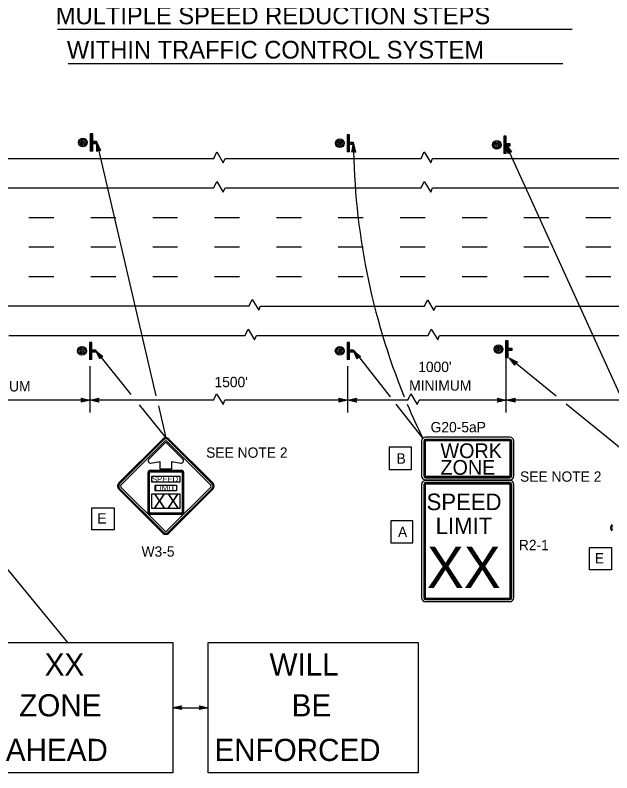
# Model space of a CAD drawing. Extents: x -893 to 867, y -474 to 712.
# Drawn here: x -649 to -245, y -199 to 314 of the extents above; entities that cross this region are included whole.
import ezdxf

# ---------------------------------------------------------------- set-up
doc = ezdxf.new("R2010")
doc.units = 0
for name, color, linetype in [('56 Stage 3 Anno', 7, 'Continuous'), ('57 Undefined', 7, 'Continuous'), ('60 Nongeo Data', 7, 'Continuous')]:
    doc.layers.add(name, color=color, linetype=linetype)

msp = doc.modelspace()

# ---------------------------------------------------------------- linework, layer by layer
at = {"layer": '56 Stage 3 Anno'}
for p, q in [((-593.59, 228.07), (-553.44, 56.46)), ((-239.38, 57.89), (-316.23, 226.52)), ((-316.23, 45.16), (-316.23, 89.77)), ((-594.22, 86.83), (-570.49, 57.36)), ((-419.42, 87.02), (-394.83, 55.69)), ((-282.35, 56.19), (-314.08, 81.99)), ((-598.09, 45.16), (-598.09, 76.43)), ((-423.52, 45.16), (-423.52, 76.43)), ((-598.09, 53.47), (-657.01, 53.47)), ((-603.29, 53.47), (-604.09, 54.81)), ((-604.09, 54.81), (-604.09, 54.81)), ((-604.09, 54.81), (-598.09, 53.47)), ((-598.09, 53.47), (-604.09, 52.14)), ((-604.09, 52.14), (-603.29, 53.47)), ((-604.09, 52.14), (-604.09, 52.14)), ((-603.87, 54.45), (-599.47, 53.47)), ((-599.48, 53.46), (-603.85, 52.5)), ((-600.85, 53.47), (-603.67, 52.84)), ((-603.63, 54.09), (-600.85, 53.47)), ((-603.46, 53.75), (-602.23, 53.47)), ((-602.23, 53.47), (-603.44, 53.2)), ((-598.09, 53.47), (-592.09, 54.8)), ((-598.09, 53.47), (-598.09, 53.47)), ((-592.09, 52.13), (-598.09, 53.47)), ((-598.09, 53.47), (-598.09, 53.47)), ((-514.49, 53.47), (-598.09, 53.47)), ((-592.3, 52.48), (-596.71, 53.47)), ((-596.69, 53.47), (-592.32, 54.44)), ((-595.32, 53.47), (-592.5, 54.09)), ((-592.54, 52.84), (-595.32, 53.47)), ((-593.94, 53.46), (-592.73, 53.73)), ((-592.71, 53.19), (-593.94, 53.46)), ((-592.09, 54.8), (-592.89, 53.47)), ((-592.89, 53.47), (-592.09, 52.13)), ((-592.09, 54.8), (-592.09, 54.8)), ((-592.09, 52.13), (-592.09, 52.13)), ((-423.52, 53.47), (-506.73, 53.47)), ((-428.72, 53.47), (-429.52, 54.81)), ((-429.52, 54.81), (-429.52, 54.81)), ((-429.52, 54.81), (-423.52, 53.47)), ((-423.52, 53.47), (-429.52, 52.14)), ((-429.52, 52.14), (-428.72, 53.47)), ((-429.52, 52.14), (-429.52, 52.14)), ((-429.31, 54.45), (-424.9, 53.47)), ((-424.91, 53.46), (-429.29, 52.5)), ((-426.28, 53.47), (-429.11, 52.84)), ((-429.07, 54.09), (-426.28, 53.47)), ((-428.9, 53.75), (-427.67, 53.47)), ((-427.67, 53.47), (-428.88, 53.2)), ((-423.52, 53.47), (-417.52, 54.8)), ((-423.52, 53.47), (-423.52, 53.47)), ((-417.52, 52.13), (-423.52, 53.47)), ((-423.52, 53.47), (-423.52, 53.47)), ((-382.91, 53.47), (-423.52, 53.47)), ((-417.74, 52.48), (-422.14, 53.47)), ((-422.13, 53.47), (-417.76, 54.44)), ((-420.76, 53.47), (-417.93, 54.09)), ((-417.97, 52.84), (-420.76, 53.47)), ((-419.38, 53.46), (-418.17, 53.73)), ((-418.15, 53.19), (-419.38, 53.46)), ((-417.52, 54.8), (-418.32, 53.47)), ((-418.32, 53.47), (-417.52, 52.13)), ((-417.52, 54.8), (-417.52, 54.8)), ((-417.52, 52.13), (-417.52, 52.13)), ((-316.23, 53.47), (-375.15, 53.47)), ((-321.43, 53.47), (-322.23, 54.81)), ((-322.23, 54.81), (-322.23, 54.81)), ((-322.23, 54.81), (-316.23, 53.47)), ((-316.23, 53.47), (-322.23, 52.14)), ((-322.23, 52.14), (-321.43, 53.47)), ((-322.23, 52.14), (-322.23, 52.14)), ((-322.02, 54.45), (-317.61, 53.47)), ((-317.62, 53.46), (-322, 52.5)), ((-319, 53.47), (-321.82, 52.84)), ((-321.78, 54.09), (-319, 53.47)), ((-321.61, 53.75), (-320.38, 53.47)), ((-320.38, 53.47), (-321.59, 53.2)), ((-316.23, 53.47), (-310.23, 54.8)), ((-310.23, 52.13), (-316.23, 53.47)), ((-316.23, 53.47), (-316.23, 53.47)), ((-232.63, 53.47), (-316.23, 53.47)), ((-316.23, 53.47), (-316.23, 53.47)), ((-310.45, 52.48), (-314.85, 53.47)), ((-314.84, 53.47), (-310.47, 54.44)), ((-313.47, 53.47), (-310.65, 54.09)), ((-310.68, 52.84), (-313.47, 53.47)), ((-312.09, 53.46), (-310.88, 53.73)), ((-310.86, 53.19), (-312.09, 53.46)), ((-310.23, 54.8), (-311.03, 53.47)), ((-311.03, 53.47), (-310.23, 52.13)), ((-310.23, 54.8), (-310.23, 54.8)), ((-310.23, 52.13), (-310.23, 52.13)), ((-564.73, 50.21), (-546.76, 27.89)), ((-551.81, 49.51), (-546.76, 27.89)), ((-390.95, 50.75), (-372.73, 27.54)), ((-212.85, -0.33), (-275.57, 50.67)), ((-613.13, -110.8), (-709.67, 6.47)), ((-523.27, -154.97), (-524.07, -153.63)), ((-524.07, -153.63), (-524.07, -153.63)), ((-524.07, -153.63), (-518.07, -154.97)), ((-523.85, -153.98), (-519.45, -154.97)), ((-542.02, -154.97), (-518.07, -154.97)), ((-518.07, -154.97), (-524.07, -156.3)), ((-524.07, -156.3), (-523.27, -154.97)), ((-524.07, -156.3), (-524.07, -156.3)), ((-519.46, -154.97), (-523.83, -155.94)), ((-520.83, -154.97), (-523.66, -155.59)), ((-523.62, -154.34), (-520.83, -154.97)), ((-523.44, -154.69), (-522.21, -154.96)), ((-522.21, -154.96), (-523.42, -155.23)), ((-518.07, -154.97), (-518.07, -154.97))]:
    msp.add_line(p, q, dxfattribs=at)
for points in [[(-593.52, 222.02), (-593.59, 228.07), (-590.97, 222.61), (-591.35, 222.74), (-593.27, 226.73), (-593.23, 222.3), (-592.94, 222.58), (-592.97, 225.42), (-591.74, 222.86), (-592.13, 222.99), (-592.66, 224.09), (-592.65, 222.86), (-592.42, 223.08), (-590.97, 222.61), (-592.42, 223.08)], [(-420.84, 221.57), (-419.64, 227.5), (-418.21, 221.63), (-418.56, 221.83), (-419.61, 226.13), (-420.49, 221.79), (-420.15, 222), (-419.59, 224.78), (-418.92, 222.03), (-419.27, 222.23), (-419.56, 223.43), (-419.8, 222.22), (-419.53, 222.39), (-418.21, 221.63), (-419.53, 222.39)], [(-314.98, 220.59), (-316.23, 226.52), (-312.59, 221.68), (-313, 221.73), (-315.66, 225.27), (-314.75, 220.93), (-314.52, 221.26), (-315.11, 224.04), (-313.4, 221.78), (-313.81, 221.82), (-314.54, 222.8), (-314.29, 221.6), (-314.11, 221.86), (-312.59, 221.68), (-314.11, 221.86)], [(-591.54, 81.4), (-594.22, 86.83), (-589.5, 83.05), (-589.9, 82.99), (-593.36, 85.76), (-591.4, 81.78), (-591.26, 82.16), (-592.52, 84.71), (-590.3, 82.94), (-590.71, 82.88), (-591.66, 83.65), (-591.12, 82.54), (-591.01, 82.84), (-589.5, 83.05), (-591.01, 82.84)], [(-417.08, 81.35), (-419.66, 86.83), (-415, 82.97), (-415.4, 82.92), (-418.81, 85.75), (-416.93, 81.73), (-416.78, 82.11), (-417.99, 84.68), (-415.81, 82.87), (-416.21, 82.82), (-417.16, 83.6), (-416.63, 82.49), (-416.52, 82.78), (-415, 82.97), (-416.52, 82.78)], [(-310.33, 77.24), (-314.08, 81.99), (-308.67, 79.28), (-309.06, 79.14), (-313.02, 81.13), (-310.27, 77.64), (-310.22, 78.05), (-311.97, 80.27), (-309.44, 79), (-309.82, 78.86), (-310.92, 79.41), (-310.16, 78.45), (-310.11, 78.76), (-308.67, 79.28), (-310.11, 78.76)], [(-536.11, -156.29), (-542.02, -154.97), (-536.11, -153.66), (-536.32, -154.01), (-540.65, -154.96), (-536.32, -155.94), (-536.53, -155.59), (-539.3, -154.97), (-536.53, -154.36), (-536.74, -154.71), (-537.94, -154.97), (-536.74, -155.24), (-536.9, -154.97), (-536.11, -153.66), (-536.9, -154.97)]]:
    msp.add_lwpolyline(points, close=True, dxfattribs=at)
for points in [[(-514.49, 53.47), (-512.38, 57.82), (-508, 50.53), (-506.73, 53.47)], [(-382.91, 53.47), (-380.8, 57.82), (-376.43, 50.53), (-375.15, 53.47)]]:
    msp.add_lwpolyline(points, dxfattribs=at)
for start, end in [(180.4196, 202.1712), (202.844, 205.9865)]:
    msp.add_arc((44.48, 230.9), 464.13, start, end, dxfattribs=at)
at = {"layer": '57 Undefined'}
for p, q in [((-620.08, 304.87), (-271.51, 304.87)), ((-613, 281.62), (-277.8, 281.62))]:
    msp.add_line(p, q, dxfattribs=at)
for points in [[(-395.42, 21.5), (-395.42, 6.5), (-380.42, 6.5), (-380.42, 21.5)], [(-556.16, 1.94), (-537.35, 1.94), (-537.35, -2.06), (-556.16, -2.06)], [(-554.08, -4.06), (-539.44, -4.06), (-539.44, -8.06), (-554.08, -8.06)], [(-556.16, -10.06), (-537.35, -10.06), (-537.35, -20.06), (-556.16, -20.06)], [(-596.85, -34.49), (-596.85, -19.49), (-581.85, -19.49), (-581.85, -34.49)], [(-394.43, -28.3), (-394.43, -43.3), (-379.43, -43.3), (-379.43, -28.3)], [(-259.89, -61.45), (-259.89, -46.45), (-244.89, -46.45), (-244.89, -61.45)]]:
    msp.add_lwpolyline(points, close=True, dxfattribs=at)
at = {"layer": '60 Nongeo Data'}
for p, q in [((-596.3, 233.85), (-597.95, 233.85)), ((-597.95, 233.85), (-597.95, 222.29)), ((-597.13, 233.85), (-597.13, 222.29)), ((-596.3, 222.29), (-596.3, 233.85)), ((-422.36, 233.28), (-424.01, 233.28)), ((-424.01, 233.28), (-424.01, 221.72)), ((-423.18, 233.28), (-423.18, 221.72)), ((-422.36, 221.72), (-422.36, 233.28)), ((-316.23, 232.29), (-317.88, 232.29)), ((-317.88, 232.29), (-317.88, 220.74)), ((-317.06, 232.29), (-317.06, 220.74)), ((-316.23, 220.74), (-316.23, 232.29)), ((-596.3, 228.89), (-595.47, 228.89)), ((-596.3, 228.07), (-596.3, 228.07)), ((-595.47, 227.24), (-596.3, 227.24)), ((-595.47, 228.89), (-593.82, 228.89)), ((-595.47, 228.89), (-595.47, 227.24)), ((-593.82, 227.24), (-595.47, 227.24)), ((-594.65, 228.89), (-594.65, 227.24)), ((-593.82, 228.89), (-593.82, 227.24)), ((-422.36, 228.33), (-421.53, 228.33)), ((-422.36, 227.5), (-422.36, 227.5)), ((-421.53, 226.68), (-422.36, 226.68)), ((-421.53, 228.33), (-419.88, 228.33)), ((-421.53, 228.33), (-421.53, 226.68)), ((-419.88, 226.68), (-421.53, 226.68)), ((-420.7, 228.33), (-420.7, 226.68)), ((-419.88, 228.33), (-419.88, 226.68)), ((-316.23, 227.34), (-315.41, 227.34)), ((-316.23, 226.52), (-316.23, 226.52)), ((-315.41, 227.34), (-313.76, 227.34)), ((-315.41, 227.34), (-315.41, 225.69)), ((-314.58, 227.34), (-314.58, 225.69)), ((-313.76, 227.34), (-313.76, 225.69)), ((-596.3, 222.29), (-597.95, 222.29)), ((-422.36, 221.72), (-424.01, 221.72)), ((-315.41, 225.69), (-316.23, 225.69)), ((-313.76, 225.69), (-315.41, 225.69)), ((-657.87, 217.32), (-514.32, 217.32)), ((-506.56, 217.32), (-373.83, 217.32)), ((-366.07, 217.32), (-209.84, 217.32)), ((-316.23, 220.74), (-317.88, 220.74)), ((-657.87, 197.32), (-514.32, 197.32)), ((-506.56, 197.32), (-373.83, 197.32)), ((-366.07, 197.32), (-209.84, 197.32)), ((-639.53, 177.32), (-622.61, 177.32)), ((-597.61, 177.32), (-580.69, 177.32)), ((-555.69, 177.32), (-538.78, 177.32)), ((-513.78, 177.32), (-496.86, 177.32)), ((-471.86, 177.32), (-454.94, 177.32)), ((-429.94, 177.32), (-413.02, 177.32)), ((-388.02, 177.32), (-371.1, 177.32)), ((-346.1, 177.32), (-329.18, 177.32)), ((-304.18, 177.32), (-287.26, 177.32)), ((-262.26, 177.32), (-245.34, 177.32)), ((-639.53, 157.32), (-622.61, 157.32)), ((-597.61, 157.32), (-580.69, 157.32)), ((-555.69, 157.32), (-538.78, 157.32)), ((-513.78, 157.32), (-496.86, 157.32)), ((-471.86, 157.32), (-454.94, 157.32)), ((-429.94, 157.32), (-413.02, 157.32)), ((-388.02, 157.32), (-371.1, 157.32)), ((-346.1, 157.32), (-329.18, 157.32)), ((-304.18, 157.32), (-287.26, 157.32)), ((-262.26, 157.32), (-245.34, 157.32)), ((-639.53, 137.32), (-622.61, 137.32)), ((-597.61, 137.32), (-580.69, 137.32)), ((-555.69, 137.32), (-538.78, 137.32)), ((-513.78, 137.32), (-496.86, 137.32)), ((-471.86, 137.32), (-454.94, 137.32)), ((-429.94, 137.32), (-413.02, 137.32)), ((-388.02, 137.32), (-371.1, 137.32)), ((-346.1, 137.32), (-329.18, 137.32)), ((-304.18, 137.32), (-287.26, 137.32)), ((-262.26, 137.32), (-245.34, 137.32)), ((-655.69, 117.32), (-490.31, 117.32)), ((-482.64, 117.12), (-371.65, 117.12)), ((-363.89, 117.12), (-207.76, 117.12)), ((-653.1, 97.32), (-493.11, 97.32)), ((-596.94, 92.6), (-598.59, 92.6)), ((-598.59, 92.6), (-598.59, 81.05)), ((-597.76, 92.6), (-597.76, 81.05)), ((-596.94, 81.05), (-596.94, 92.6)), ((-485.35, 97.32), (-369.06, 97.32)), ((-422.37, 92.6), (-424.02, 92.6)), ((-424.02, 92.6), (-424.02, 81.05)), ((-423.2, 92.6), (-423.2, 81.05)), ((-422.37, 81.05), (-422.37, 92.6)), ((-361.3, 97.32), (-205.08, 97.32)), ((-314.99, 93.72), (-316.64, 93.72)), ((-316.64, 93.72), (-316.64, 82.16)), ((-315.82, 93.72), (-315.82, 82.16)), ((-314.99, 82.16), (-314.99, 93.72)), ((-596.94, 87.65), (-596.11, 87.65)), ((-596.11, 87.65), (-594.46, 87.65)), ((-596.11, 87.65), (-596.11, 86)), ((-595.29, 87.65), (-595.29, 86)), ((-594.46, 87.65), (-594.46, 86)), ((-422.37, 87.65), (-421.55, 87.65)), ((-421.55, 87.65), (-419.9, 87.65)), ((-421.55, 87.65), (-421.55, 86)), ((-420.72, 87.65), (-420.72, 86)), ((-419.9, 87.65), (-419.9, 86)), ((-314.99, 88.76), (-314.16, 88.76)), ((-314.99, 87.94), (-314.99, 87.94)), ((-314.16, 88.76), (-312.51, 88.76)), ((-314.16, 88.76), (-314.16, 87.11)), ((-313.34, 88.76), (-313.34, 87.11)), ((-312.51, 88.76), (-312.51, 87.11)), ((-596.94, 86.83), (-596.94, 86.83)), ((-596.11, 86), (-596.94, 86)), ((-594.46, 86), (-596.11, 86)), ((-422.37, 86.83), (-422.37, 86.83)), ((-421.55, 86), (-422.37, 86)), ((-419.9, 86), (-421.55, 86)), ((-314.16, 87.11), (-314.99, 87.11)), ((-312.51, 87.11), (-314.16, 87.11)), ((-596.94, 81.05), (-598.59, 81.05)), ((-422.37, 81.05), (-424.02, 81.05)), ((-314.99, 82.16), (-316.64, 82.16)), ((-578.58, -2.68), (-548.88, 27.01)), ((-578.05, -3.21), (-548.35, 26.48)), ((-545.17, 26.48), (-515.47, -3.21)), ((-544.64, 27.01), (-514.94, -2.68)), ((-577.16, -4.1), (-547.46, 25.6)), ((-546.76, 24.94), (-558.32, 13.38)), ((-535.24, 13.43), (-546.76, 24.94)), ((-546.05, 25.6), (-516.35, -4.1)), ((-556.98, 10.85), (-550.76, 11.94)), ((-550.76, 11.94), (-550.76, 6.94)), ((-542.76, 6.94), (-542.76, 11.94)), ((-542.76, 11.94), (-536.53, 10.85)), ((-535.2, 13.38), (-535.24, 13.43)), ((-557.26, 5.94), (-536.26, 5.94)), ((-557.26, 5.57), (-536.26, 5.57)), ((-550.76, 6.94), (-542.76, 6.94)), ((-558.76, -22.56), (-558.76, 4.44)), ((-558.38, -22.56), (-558.38, 4.44)), ((-557.76, -22.56), (-557.76, 4.44)), ((-557.26, 4.94), (-536.26, 4.94)), ((-535.76, 4.44), (-535.76, -22.56)), ((-535.13, 4.44), (-535.13, -22.56)), ((-534.76, 4.44), (-534.76, -22.56)), ((-548.88, -36.63), (-578.58, -6.93)), ((-548.35, -36.09), (-578.05, -6.4)), ((-547.46, -35.21), (-577.16, -5.51)), ((-516.35, -5.51), (-546.05, -35.21)), ((-515.47, -6.4), (-545.17, -36.09)), ((-514.94, -6.93), (-544.64, -36.63)), ((-536.26, -23.06), (-557.26, -23.06)), ((-536.26, -23.68), (-557.26, -23.68)), ((-536.26, -24.06), (-557.26, -24.06))]:
    msp.add_line(p, q, dxfattribs=at)
for points in [[(-514.32, 217.32), (-512.21, 221.67), (-507.84, 214.38), (-506.56, 217.32)], [(-373.83, 217.32), (-371.72, 221.67), (-367.35, 214.38), (-366.07, 217.32)], [(-514.32, 197.32), (-512.21, 201.67), (-507.84, 194.38), (-506.56, 197.32)], [(-373.83, 197.32), (-371.72, 201.67), (-367.35, 194.38), (-366.07, 197.32)], [(-490.31, 117.32), (-488.2, 121.67), (-483.82, 114.38), (-482.55, 117.32)], [(-371.65, 117.12), (-369.54, 121.47), (-365.16, 114.18), (-363.89, 117.12)], [(-493.11, 97.32), (-491, 101.67), (-486.63, 94.38), (-485.35, 97.32)], [(-369.06, 97.32), (-366.95, 101.67), (-362.58, 94.38), (-361.3, 97.32)], [(-373.49, 25.69), (-373.49, 2.07)], [(-372.07, 25.69), (-372.07, 2.07)], [(-371.59, 25.69), (-371.59, 2.07)], [(-371.12, 25.93), (-371.12, 2.05)], [(-313.7, 25.93), (-371.12, 25.93)], [(-313.7, 28.31), (-370.88, 28.31)], [(-313.7, 26.88), (-370.88, 26.88)], [(-313.7, 26.4), (-370.88, 26.4)], [(-313.46, 1.83), (-313.46, 25.69)], [(-312.99, 2.05), (-312.99, 25.69)], [(-312.51, 2.07), (-312.51, 25.69)], [(-311.08, 2.07), (-311.08, 25.69)], [(-370.88, 1.83), (-313.46, 1.83)], [(-370.88, 1.35), (-313.7, 1.35)], [(-370.88, 0.88), (-313.7, 0.88)], [(-373.49, -3.61), (-373.49, -80.48)], [(-372.07, -3.61), (-372.07, -80.48)], [(-371.59, -3.61), (-371.59, -80.48)], [(-371.12, -3.6), (-371.12, -80.49)], [(-370.88, -0.55), (-313.7, -0.55)], [(-313.7, -0.99), (-370.88, -0.99)], [(-313.7, -2.42), (-370.88, -2.42)], [(-313.7, -2.9), (-370.88, -2.9)], [(-313.7, -3.37), (-370.88, -3.37)], [(-313.46, -80.48), (-313.46, -3.61)], [(-312.99, -80.49), (-312.99, -3.61)], [(-312.51, -80.48), (-312.51, -3.61)], [(-311.08, -80.48), (-311.08, -3.61)], [(-370.88, -80.71), (-313.7, -80.71)], [(-370.88, -81.19), (-313.7, -81.19)], [(-370.88, -81.67), (-313.7, -81.67)], [(-370.88, -83.09), (-313.7, -83.09)]]:
    msp.add_lwpolyline(points, dxfattribs=at)
for points in [[(-684.24, -110.8), (-542.02, -110.8), (-542.02, -199.14), (-684.24, -199.14)], [(-518.07, -110.8), (-375.84, -110.8), (-375.84, -199.14), (-518.07, -199.14)]]:
    msp.add_lwpolyline(points, close=True, dxfattribs=at)
for centre, radius in [((-602.93, 228.13), 2.97), ((-602.93, 228.13), 2.08), ((-602.93, 228.13), 1.19), ((-602.93, 228.13), 0.297), ((-428.98, 227.56), 2.97), ((-428.98, 227.56), 2.08), ((-428.98, 227.56), 1.19), ((-428.98, 227.56), 0.297), ((-322.6, 226.48), 2.97), ((-322.6, 226.48), 2.08), ((-322.6, 226.48), 1.19), ((-322.6, 226.48), 0.297), ((-603.56, 86.89), 2.97), ((-603.56, 86.89), 2.08), ((-603.56, 86.89), 1.19), ((-429, 86.89), 2.97), ((-429, 86.89), 2.08), ((-429, 86.89), 1.19), ((-321.38, 87.99), 2.97), ((-321.38, 87.99), 2.08), ((-321.38, 87.99), 1.19), ((-321.38, 87.99), 0.297), ((-603.56, 86.89), 0.297), ((-429, 86.89), 0.297)]:
    msp.add_circle(centre, radius, dxfattribs=at)
for centre, radius, start, end in [((-546.76, 24.89), 3, 45, 135), ((-546.76, 24.89), 2.25, 45, 135), ((-546.76, 24.89), 1, 45, 135), ((-370.88, 25.69), 2.62, 90, 180), ((-370.88, 25.69), 1.19, 90, 180), ((-370.88, 25.69), 0.714, 90, 180), ((-313.7, 25.69), 2.62, 0, 90), ((-313.7, 25.69), 1.19, 0, 90), ((-313.7, 25.69), 0.714, 0, 90), ((-313.7, 25.69), 0.238, 0, 90), ((-313.7, 25.69), 0.238, 0, 90), ((-557.26, 12.32), 1.5, 135, 280.6197), ((-536.26, 12.32), 1.5, 259.3803, 45), ((-557.26, 4.44), 1.5, 90, 180), ((-557.26, 4.44), 1.12, 90, 180), ((-536.26, 4.44), 1.5, 0, 90), ((-536.26, 4.44), 1.12, 0, 90), ((-557.26, 4.44), 0.5, 90, 180), ((-536.26, 4.44), 0.5, 0, 90), ((-370.88, 2.07), 2.62, 180, 270), ((-370.88, 2.07), 1.19, 180, 270), ((-370.88, 2.07), 0.714, 180, 270), ((-370.88, 2.07), 0.238, 180, 270), ((-370.88, 2.07), 0.238, 180, 270), ((-313.7, 2.07), 0.714, 270, 360), ((-313.7, 2.07), 1.19, 270, 360), ((-313.7, 2.07), 2.62, 270, 360), ((-576.45, -4.81), 3, 135, 225), ((-576.45, -4.81), 2.25, 135, 225), ((-576.45, -4.81), 1, 135, 225), ((-517.06, -4.81), 1, 315, 45), ((-517.06, -4.81), 2.25, 315, 45), ((-517.06, -4.81), 3, 315, 45), ((-370.88, -3.61), 2.62, 90, 180), ((-370.88, -3.61), 1.19, 90, 180), ((-370.88, -3.61), 0.714, 90, 180), ((-370.88, -3.61), 0.238, 90, 180), ((-370.88, -3.61), 0.238, 90, 180), ((-313.7, -3.61), 2.62, 0, 90), ((-313.7, -3.61), 1.19, 0, 90), ((-313.7, -3.61), 0.714, 0, 90), ((-313.7, -3.61), 0.238, 0, 90), ((-313.7, -3.61), 0.238, 0, 90), ((-557.26, -22.56), 1.5, 180, 270), ((-557.26, -22.56), 1.12, 180, 270), ((-557.26, -22.56), 0.5, 180, 270), ((-536.26, -22.56), 1.5, 270, 0), ((-536.26, -22.56), 0.5, 270, 0), ((-536.26, -22.56), 1.12, 270, 0), ((-546.76, -34.5), 1, 225, 315), ((-242.55, -33.03), 3, 135, 225), ((-242.55, -33.03), 2.25, 135, 225), ((-546.76, -34.5), 3, 225, 315), ((-546.76, -34.5), 2.25, 225, 315), ((-370.88, -80.48), 2.62, 180, 270), ((-370.88, -80.48), 1.19, 180, 270), ((-370.88, -80.48), 0.714, 180, 270), ((-370.88, -80.48), 0.238, 180, 270), ((-370.88, -80.48), 0.238, 180, 270), ((-313.7, -80.48), 0.714, 270, 360), ((-313.7, -80.48), 1.19, 270, 360), ((-313.7, -80.48), 2.62, 270, 360), ((-313.7, -80.48), 0.238, 270, 360), ((-313.7, -80.48), 0.238, 270, 360)]:
    msp.add_arc(centre, radius, start, end, dxfattribs=at)

# ---------------------------------------------------------------- texts
at = {"layer": '57 Undefined'}
for s, height, p in [('MULTIPLE SPEED REDUCTION STEPS', 12, (-621.27, 308.22)), ('WITHIN TRAFFIC CONTROL SYSTEM', 12, (-613.81, 284.97)), ("1000'", 7, (-375.82, 72.52)), ("1500'", 7, (-513.82, 62.25)), ('MINIMUM', 7, (-381.97, 59.92)), ('MINIMUM', 7, (-680.51, 59.36)), ('G20-5aP', 7, (-367.43, 31.67)), ('SEE NOTE 2', 7, (-519.49, 14.41)), ('WORK', 10, (-360.74, 14.17)), ('B', 7, (-390.49, 10.41)), ('ZONE', 10, (-360.74, 2.89)), ('SEE NOTE 2', 7, (-306.86, -1.83)), ('SPEED', 11.2, (-370.16, -21.08)), ('E', 7, (-593.18, -30.19)), ('LIMIT', 11.2, (-364, -37.31)), ('A', 7, (-389.51, -39.39)), ('W3-5', 7, (-563.24, -52.63)), ('XX', 28, (-369.92, -73.81)), ('R2-1', 7, (-307.65, -48.22)), ('E', 7, (-256.22, -57.15)), ('XX', 15, (-628.84, -133.21)), ('WILL', 15, (-476.54, -133.21)), ('ZONE', 15, (-646.08, -160.85)), ('BE', 15, (-461.54, -160.85)), ('AHEAD', 15, (-655.17, -191.08)), ('ENFORCED', 15, (-513.86, -191.08))]:
    msp.add_text(s, height=height, dxfattribs=at).set_placement(p)
at = {"layer": '60 Nongeo Data'}
for s, height, p in [('SPEED', 3.9, (-556.16, -2.01)), ('LIMIT', 4, (-554.08, -8.06)), ('X', 10, (-555.54, -20.06)), ('X', 10, (-546.33, -20.04))]:
    msp.add_text(s, height=height, dxfattribs=at).set_placement(p)

doc.saveas('drawing.dxf')
